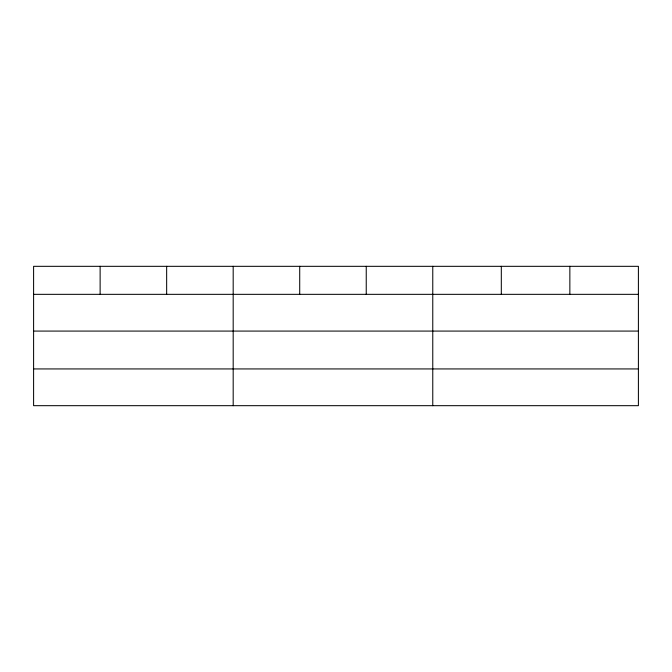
<?xml version="1.0" encoding="UTF-8"?>
<svg xmlns="http://www.w3.org/2000/svg" width="672" height="672" viewBox="0 0 672 672"><rect width="100%" height="100%" fill="white"/><g stroke="black" fill="none" stroke-linecap="round" stroke-linejoin="round"><path stroke-width="1.01" d="M638.4 331.078L638.4 266.322L33.6 266.322L33.6 405.678L638.4 405.678L638.4 331.078L33.6 331.078M33.6 294.336L638.4 294.336M33.6 368.936L638.4 368.936M569.856 266.322L569.856 294.336M501.312 266.322L501.312 294.336M432.768 266.322L432.768 405.678M366.24 266.322L366.24 294.336M299.712 266.322L299.712 294.336M233.184 266.322L233.184 405.678M166.656 266.322L166.656 294.336M100.128 266.322L100.128 294.336"/></g></svg>
